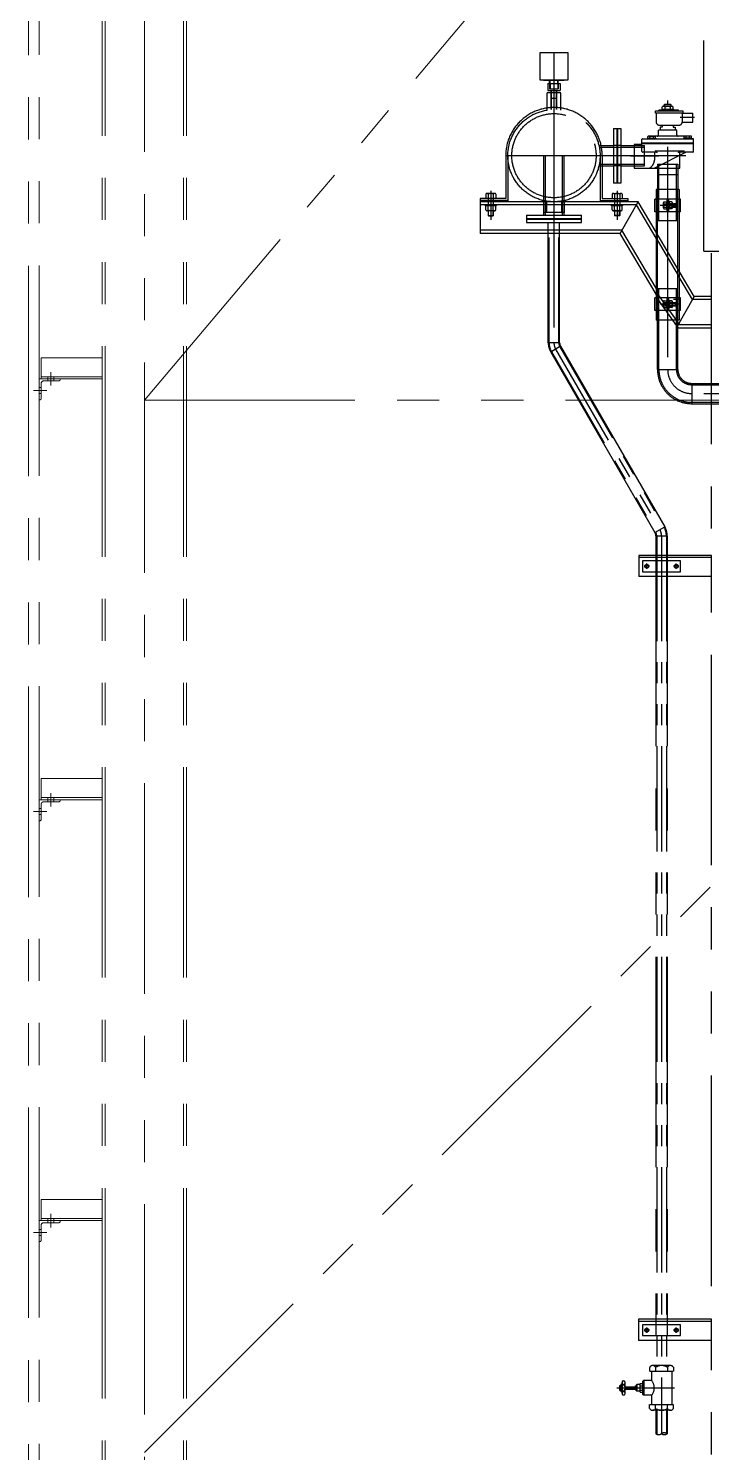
# Model space of a CAD drawing. Header units: inches. Extents: x 0 to 157513, y -28488 to 35640.
# Drawn here: x 30654 to 32275, y 25481 to 28865 of the extents above; entities that cross this region are included whole.
import ezdxf

# ---------------------------------------------------------------- set-up
doc = ezdxf.new("R2010")
doc.units = ezdxf.units.IN
doc.header["$LTSCALE"] = 400
doc.header["$MEASUREMENT"] = 0
for name, pattern in [('CENTER', [2, 1.25, -0.25, 0.25, -0.25]), ('CENTER2', [28.575, 19.05, -3.175, 3.175, -3.175]), ('HIDDEN', [9.525, 6.35, -3.175]), ('PHANTOM', [2.5, 1.25, -0.25, 0.25, -0.25, 0.25, -0.25])]:
    doc.linetypes.add(name, pattern=pattern)
doc.layers.add('BF', color=8, linetype='PHANTOM')
doc.layers.add('cen', color=1, linetype='CENTER')
doc.layers.add('BF STR', color=8, linetype='PHANTOM', lineweight=5)

# ---------------------------------------------------------------- blocks, each defined once
blk = doc.blocks.new('611bf4 strgaele')
at = {"layer": 'BF STR'}
for p, q in [((-272674.8, 37805.5), (-272674.8, 45093.8, 139.3)), ((-272649.8, 37806.2), (-272649.8, 45093.8, 139.3)), ((-272399.8, 45075.7, 139.3), (-272399.8, 36398.2)), ((-272499.8, 36614.1), (-272499.8, 45065.7, 139.3)), ((-272492.8, 36614.1), (-272492.8, 45065.7, 139.3)), ((-272306.8, 36614.1), (-272306.8, 45065.7, 139.3)), ((-272299.8, 36614.1), (-272299.8, 45065.7, 139.3)), ((-272399.8, 41985.7), (-269899.8, 44951.7, 139.3)), ((-272644.8, 42086.7), (-272499.8, 42086.7)), ((-272644.8, 42086.7), (-272644.8, 42036.7)), ((-272649.8, 42036.7), (-272599.8, 42036.7)), ((-272649.8, 41986.7), (-272649.8, 42036.7)), ((-272644.8, 42041.7), (-272499.8, 42041.7)), ((-272644.8, 42036.7), (-272499.8, 42036.7)), ((-272644.8, 42025.7), (-272644.8, 41989.7)), ((-272602.8, 42031.7), (-272638.8, 42031.7)), ((-272628.8, 42031.7), (-272628.8, 42041.7)), ((-272621.8, 42020.7), (-272621.8, 42052.6)), ((-272614.8, 42031.7), (-272614.8, 42041.7)), ((-272599.8, 42036.7), (-272599.8, 42034.7)), ((-272662.7, 42008.7), (-272631.6, 42008.7)), ((-272649.8, 42015.7), (-272644.8, 42015.7)), ((-272649.8, 42001.7), (-272644.8, 42001.7)), ((-272647.8, 41986.7), (-272649.8, 41986.7)), ((-272399.8, 39485.7), (-269899.8, 41985.7)), ((-272399.8, 41985.7), (-267399.8, 41985.7)), ((-272644.8, 41086.7), (-272499.8, 41086.7)), ((-272644.8, 41086.7), (-272644.8, 41036.7)), ((-272644.8, 41041.7), (-272499.8, 41041.7)), ((-272628.8, 41031.7), (-272628.8, 41041.7)), ((-272621.8, 41020.7), (-272621.8, 41052.6)), ((-272614.8, 41031.7), (-272614.8, 41041.7)), ((-272662.7, 41008.7), (-272631.6, 41008.7)), ((-272649.8, 41036.7), (-272599.8, 41036.7)), ((-272649.8, 40986.7), (-272649.8, 41036.7)), ((-272649.8, 41015.7), (-272644.8, 41015.7)), ((-272644.8, 41036.7), (-272499.8, 41036.7)), ((-272644.8, 41025.7), (-272644.8, 40989.7)), ((-272602.8, 41031.7), (-272638.8, 41031.7)), ((-272599.8, 41036.7), (-272599.8, 41034.7)), ((-272649.8, 41001.7), (-272644.8, 41001.7)), ((-272647.8, 40986.7), (-272649.8, 40986.7)), ((-272644.8, 40086.7), (-272499.8, 40086.7)), ((-272644.8, 40086.7), (-272644.8, 40036.7)), ((-272644.8, 40086.7), (-272499.8, 40086.7)), ((-272644.8, 40086.7), (-272644.8, 40036.7)), ((-272649.8, 40036.7), (-272599.8, 40036.7)), ((-272649.8, 39986.7), (-272649.8, 40036.7)), ((-272649.8, 40036.7), (-272599.8, 40036.7)), ((-272649.8, 39986.7), (-272649.8, 40036.7)), ((-272644.8, 40041.7), (-272499.8, 40041.7)), ((-272644.8, 40041.7), (-272499.8, 40041.7)), ((-272644.8, 40036.7), (-272499.8, 40036.7)), ((-272644.8, 40036.7), (-272499.8, 40036.7)), ((-272644.8, 40025.7), (-272644.8, 39989.7)), ((-272644.8, 40025.7), (-272644.8, 39989.7)), ((-272602.8, 40031.7), (-272638.8, 40031.7)), ((-272602.8, 40031.7), (-272638.8, 40031.7)), ((-272628.8, 40031.7), (-272628.8, 40041.7)), ((-272628.8, 40031.7), (-272628.8, 40041.7)), ((-272621.8, 40020.7), (-272621.8, 40052.6)), ((-272621.8, 40020.7), (-272621.8, 40052.6)), ((-272614.8, 40031.7), (-272614.8, 40041.7)), ((-272614.8, 40031.7), (-272614.8, 40041.7)), ((-272599.8, 40036.7), (-272599.8, 40034.7)), ((-272599.8, 40036.7), (-272599.8, 40034.7)), ((-272662.7, 40008.7), (-272631.6, 40008.7)), ((-272662.7, 40008.7), (-272631.6, 40008.7)), ((-272649.8, 40015.7), (-272644.8, 40015.7)), ((-272649.8, 40015.7), (-272644.8, 40015.7)), ((-272649.8, 40001.7), (-272644.8, 40001.7)), ((-272649.8, 40001.7), (-272644.8, 40001.7)), ((-272647.8, 39986.7), (-272649.8, 39986.7)), ((-272647.8, 39986.7), (-272649.8, 39986.7))]:
    blk.add_line(p, q, dxfattribs=at)
for centre, radius, start, end in [((-272638.8, 42025.7), 6, 90, 180), ((-272602.8, 42034.7), 3, 270, 0), ((-272647.8, 41989.7), 3, 270, 0), ((-272638.8, 41025.7), 6, 90, 180), ((-272602.8, 41034.7), 3, 270, 0), ((-272647.8, 40989.7), 3, 270, 0), ((-272638.8, 40025.7), 6, 90, 180), ((-272638.8, 40025.7), 6, 90, 180), ((-272602.8, 40034.7), 3, 270, 0), ((-272602.8, 40034.7), 3, 270, 0), ((-272647.8, 39989.7), 3, 270, 0), ((-272647.8, 39989.7), 3, 270, 0)]:
    blk.add_arc(centre, radius, start, end, dxfattribs=at)
blk = doc.blocks.new('611bf4ele')
at = {"layer": 'BF'}
for p, q in [((-256681.1, 42340.3, 139.3), (-256681.1, 43402.2, 139.3)), ((-257070.2, 42812.3, 139.3), (-257004, 42812.3, 139.3)), ((-257070.2, 42746.1, 139.3), (-257070.2, 42812.3, 139.3)), ((-257004, 42812.3, 139.3), (-257004, 42746.1, 139.3)), ((-257004, 42746.1, 139.3), (-257070.2, 42746.1, 139.3)), ((-257061.7, 42746.1, 139.3), (-257012.5, 42746.1, 139.3)), ((-257053.5, 42746.1, 139.3), (-257053.5, 42746.1, 139.3)), ((-257051.6, 42738.4, 139.3), (-257022.6, 42738.4, 139.3)), ((-257051.6, 42738.4, 139.3), (-257051.6, 42721.7, 139.3)), ((-257048.8, 42746.1, 139.3), (-257048.8, 42746.1, 139.3)), ((-257047.4, 42738.4, 139.3), (-257047.4, 42746.3, 139.3)), ((-257047.4, 42738.4, 139.3), (-257047.4, 42725.9, 139.3)), ((-257046.3, 42738.4, 139.3), (-257046.3, 42745.9, 139.3)), ((-257046.3, 42738.4, 139.3), (-257046.3, 42725.9, 139.3)), ((-257027.8, 42738.4, 139.3), (-257027.8, 42745.9, 139.3)), ((-257027.8, 42738.4, 139.3), (-257027.8, 42725.9, 139.3)), ((-257026.8, 42738.4, 139.3), (-257026.8, 42746.3, 139.3)), ((-257026.8, 42738.4, 139.3), (-257026.8, 42725.9, 139.3)), ((-257025.4, 42746.1, 139.3), (-257025.4, 42746.1, 139.3)), ((-257022.6, 42738.4, 139.3), (-257022.6, 42721.7, 139.3)), ((-257020.7, 42746.1, 139.3), (-257020.7, 42746.1, 139.3)), ((-257053.5, 42674.7, 139.3), (-257053.5, 42715.9, 139.3)), ((-257020.7, 42715.9, 139.3), (-257053.5, 42715.9, 139.3)), ((-257051.6, 42721.7, 139.3), (-257022.6, 42721.7, 139.3)), ((-257047.4, 42725.9, 139.3), (-257026.8, 42725.9, 139.3)), ((-257044.1, 42715.9, 139.3), (-257044.1, 42721.7, 139.3)), ((-257044.1, 42676.3, 139.3), (-257044.1, 42715.9, 139.3)), ((-257044.1, 42703.4, 139.3), (-257030.1, 42703.4, 139.3)), ((-257043, 42715.9, 139.3), (-257043, 42721.7, 139.3)), ((-257043, 42676.3, 139.3), (-257043, 42715.9, 139.3)), ((-257031.2, 42715.9, 139.3), (-257031.2, 42721.7, 139.3)), ((-257031.2, 42676.3, 139.3), (-257031.2, 42715.9, 139.3)), ((-257030.1, 42715.9, 139.3), (-257030.1, 42721.7, 139.3)), ((-257030.1, 42676.3, 139.3), (-257030.1, 42715.9, 139.3)), ((-257020.7, 42674.7, 139.3), (-257020.7, 42715.9, 139.3)), ((-256767.1, 42087.9, 139.3), (-256767.1, 42698, 139.3)), ((-256796.3, 42668, 139.3), (-256796.3, 42673.1, 139.3)), ((-256796.3, 42673.1, 139.3), (-256731.4, 42673.1, 139.3)), ((-256731.4, 42668, 139.3), (-256796.3, 42668, 139.3)), ((-256794.5, 42668, 139.3), (-256794.5, 42646.6, 139.3)), ((-256741.1, 42674.6, 139.3), (-256787.9, 42674.6, 139.3)), ((-256787.9, 42673.1, 139.3), (-256787.9, 42674.6, 139.3)), ((-256781.7, 42676.6, 139.3), (-256781.7, 42674.6, 139.3)), ((-256752.5, 42676.6, 139.3), (-256781.7, 42676.6, 139.3)), ((-256780.2, 42678.1, 139.3), (-256780.2, 42682.6, 139.3)), ((-256757.4, 42684, 139.3), (-256776.7, 42684, 139.3)), ((-256775.5, 42687.9, 139.3), (-256774.6, 42688.8, 139.3)), ((-256775.5, 42684, 139.3), (-256775.5, 42687.9, 139.3)), ((-256758.7, 42687.9, 139.3), (-256775.5, 42687.9, 139.3)), ((-256774.6, 42688.8, 139.3), (-256774.6, 42684, 139.3)), ((-256759.6, 42688.8, 139.3), (-256774.6, 42688.8, 139.3)), ((-256773.3, 42678.1, 139.3), (-256773.3, 42682.6, 139.3)), ((-256760.8, 42678.1, 139.3), (-256760.8, 42682.6, 139.3)), ((-256759.6, 42688.8, 139.3), (-256759.6, 42684, 139.3)), ((-256758.7, 42687.9, 139.3), (-256759.6, 42688.8, 139.3)), ((-256758.7, 42684, 139.3), (-256758.7, 42687.9, 139.3)), ((-256754, 42678.1, 139.3), (-256754, 42682.6, 139.3)), ((-256752.5, 42676.6, 139.3), (-256752.5, 42674.6, 139.3)), ((-256741.1, 42673.1, 139.3), (-256741.1, 42674.6, 139.3)), ((-256732.7, 42668, 139.3), (-256732.7, 42646.6, 139.3)), ((-256731.4, 42673.1, 139.3), (-256731.4, 42668, 139.3)), ((-256731.4, 42668, 139.3), (-256707.1, 42668, 139.3)), ((-256707.1, 42646.7, 139.3), (-256707.1, 42668, 139.3)), ((-256895.6, 42631.8, 139.3), (-256878.6, 42631.8, 139.3)), ((-256895.6, 42631.8, 139.3), (-256895.6, 42501.8, 139.3)), ((-256887.6, 42631.8, 139.3), (-256887.6, 42501.8, 139.3)), ((-256886.6, 42631.8, 139.3), (-256886.6, 42501.8, 139.3)), ((-256878.6, 42631.8, 139.3), (-256878.6, 42501.8, 139.3)), ((-256787.4, 42639.6, 139.3), (-256739.7, 42639.6, 139.3)), ((-256784.6, 42634.6, 139.3), (-256784.6, 42627.7, 139.3)), ((-256780.4, 42634.6, 139.3), (-256784.6, 42634.6, 139.3)), ((-256780.4, 42639.6, 139.3), (-256780.4, 42634.6, 139.3)), ((-256753.7, 42639.6, 139.3), (-256753.7, 42634.6, 139.3)), ((-256753.7, 42634.6, 139.3), (-256749.6, 42634.6, 139.3)), ((-256749.6, 42634.6, 139.3), (-256749.6, 42627.7, 139.3)), ((-256703.4, 42657.3, 139.3), (-256737.5, 42657.3, 139.3)), ((-256732.7, 42646.7, 139.3), (-256707.1, 42646.7, 139.3)), ((-256828.1, 42576.6, 139.3), (-256828.1, 42605.7, 139.3)), ((-256826.7, 42607.1, 139.3), (-256707.2, 42607.1, 139.3)), ((-256815.1, 42608.5, 139.3), (-256795.3, 42608.5, 139.3)), ((-256815.1, 42608.5, 139.3), (-256815.1, 42607.1, 139.3)), ((-256814, 42609.5, 139.3), (-256814, 42612.4, 139.3)), ((-256811.7, 42613.4, 139.3), (-256798.7, 42613.4, 139.3)), ((-256809.4, 42609.5, 139.3), (-256809.4, 42612.4, 139.3)), ((-256801, 42609.5, 139.3), (-256801, 42612.4, 139.3)), ((-256726.8, 42613.3, 139.3), (-256797.6, 42613.3, 139.3)), ((-256796.4, 42609.5, 139.3), (-256796.4, 42612.4, 139.3)), ((-256795.3, 42608.5, 139.3), (-256795.3, 42607.1, 139.3)), ((-256745.2, 42627.7, 139.3), (-256788.9, 42627.7, 139.3)), ((-256788.9, 42616.1, 139.3), (-256788.9, 42627.7, 139.3)), ((-256745.2, 42616.1, 139.3), (-256745.2, 42627.7, 139.3)), ((-256709.4, 42608.5, 139.3), (-256729.1, 42608.5, 139.3)), ((-256729.1, 42608.5, 139.3), (-256729.1, 42607.1, 139.3)), ((-256728.1, 42609.5, 139.3), (-256728.1, 42612.4, 139.3)), ((-256712.7, 42613.4, 139.3), (-256725.8, 42613.4, 139.3)), ((-256723.4, 42609.5, 139.3), (-256723.4, 42612.4, 139.3)), ((-256715, 42609.5, 139.3), (-256715, 42612.4, 139.3)), ((-256710.4, 42609.5, 139.3), (-256710.4, 42612.4, 139.3)), ((-256709.4, 42608.5, 139.3), (-256709.4, 42607.1, 139.3)), ((-256705.8, 42576.6, 139.3), (-256705.8, 42605.7, 139.3)), ((-257151.6, 42566.8, 139.3), (-257151.6, 42465.2, 139.3)), ((-257146.6, 42566.8, 139.3), (-257146.6, 42457.2, 139.3)), ((-257061.1, 42459.9, 139.3), (-257061.1, 42566.8, 139.3)), ((-257013.1, 42566.8, 139.3), (-257061.1, 42566.8, 139.3)), ((-257057.1, 42425.3, 139.3), (-257057.1, 42566.8, 139.3)), ((-257017.1, 42425.3, 139.3), (-257017.1, 42566.8, 139.3)), ((-257013.1, 42459.9, 139.3), (-257013.1, 42566.8, 139.3)), ((-256930.2, 42590.8, 139.3), (-256895.6, 42590.8, 139.3)), ((-256929.4, 42586.8, 139.3), (-256821.8, 42586.8, 139.3)), ((-256927.5, 42566.8, 139.3), (-256927.5, 42457.2, 139.3)), ((-256922.5, 42566.8, 139.3), (-256922.5, 42465.2, 139.3)), ((-256878.6, 42590.8, 139.3), (-256895.6, 42590.8, 139.3)), ((-256878.6, 42590.8, 139.3), (-256821.8, 42590.8, 139.3)), ((-256855.4, 42566.8, 139.3), (-256789.2, 42566.8, 139.3)), ((-256846.8, 42593.3, 139.3), (-256846.8, 42536.8, 139.3)), ((-256828.1, 42593.3, 139.3), (-256846.8, 42593.3, 139.3)), ((-256705.8, 42596.3, 139.3), (-256828.1, 42596.3, 139.3)), ((-256705.8, 42595.5, 139.3), (-256828.1, 42595.5, 139.3)), ((-256705.8, 42594.6, 139.3), (-256828.1, 42594.6, 139.3)), ((-256793.5, 42575.2, 139.3), (-256826.7, 42575.2, 139.3)), ((-256821.8, 42542.8, 139.3), (-256821.8, 42590.8, 139.3)), ((-256798.4, 42575.2, 139.3), (-256798.4, 42556.4, 139.3)), ((-256723.6, 42575.2, 139.3), (-256798.4, 42536.8, 139.3)), ((-256729.3, 42577.8, 139.3), (-256795.1, 42577.8, 139.3)), ((-256707.2, 42575.2, 139.3), (-256740.6, 42575.2, 139.3)), ((-256737.9, 42536.8, 139.3), (-256737.9, 42575.2, 139.3)), ((-256930.2, 42542.8, 139.3), (-256895.6, 42542.8, 139.3)), ((-256929.4, 42546.8, 139.3), (-256821.8, 42546.8, 139.3)), ((-256878.6, 42542.8, 139.3), (-256895.6, 42542.8, 139.3)), ((-256878.6, 42542.8, 139.3), (-256821.8, 42542.8, 139.3)), ((-256846.8, 42536.8, 139.3), (-256737.9, 42536.8, 139.3)), ((-256791.2, 42546.8, 139.3), (-256742.9, 42546.8, 139.3)), ((-256791.2, 42546.8, 139.3), (-256791.2, 42486.8, 139.3)), ((-256788, 42411.8, 139.3), (-256788, 42546.8, 139.3)), ((-256746.2, 42411.8, 139.3), (-256746.2, 42546.8, 139.3)), ((-256742.9, 42546.8, 139.3), (-256742.9, 42486.8, 139.3)), ((-256878.6, 42501.8, 139.3), (-256895.6, 42501.8, 139.3)), ((-256791.2, 42521.8, 139.3), (-256742.9, 42521.8, 139.3)), ((-257151.6, 42465.2, 139.3), (-257212.1, 42465.2, 139.3)), ((-257212.1, 42465.2, 139.3), (-257212.1, 42382.2, 139.3)), ((-257199.1, 42475.3, 139.3), (-257199.1, 42465.2, 139.3)), ((-257175.1, 42465.2, 139.3), (-257199.1, 42465.2, 139.3)), ((-257178.1, 42477.2, 139.3), (-257196, 42477.2, 139.3)), ((-257193.1, 42475.5, 139.3), (-257193.1, 42465.2, 139.3)), ((-257193.1, 42475.4, 139.3), (-257193.1, 42446.9, 139.3)), ((-257181.1, 42475.4, 139.3), (-257181.1, 42465.2, 139.3)), ((-257181.1, 42475.4, 139.3), (-257181.1, 42446.9, 139.3)), ((-257175.1, 42475.4, 139.3), (-257175.1, 42465.2, 139.3)), ((-256922.5, 42465.2, 139.3), (-256862.1, 42465.2, 139.3)), ((-256899.1, 42475.4, 139.3), (-256899.1, 42465.2, 139.3)), ((-256899.1, 42465.2, 139.3), (-256875.1, 42465.2, 139.3)), ((-256896.1, 42477.2, 139.3), (-256878.1, 42477.2, 139.3)), ((-256893.1, 42475.4, 139.3), (-256893.1, 42465.2, 139.3)), ((-256893.1, 42475.4, 139.3), (-256893.1, 42446.9, 139.3)), ((-256881.1, 42475.5, 139.3), (-256881.1, 42465.2, 139.3)), ((-256881.1, 42475.4, 139.3), (-256881.1, 42446.9, 139.3)), ((-256875.1, 42475.3, 139.3), (-256875.1, 42465.2, 139.3)), ((-256736.6, 42463.8, 139.3), (-256797.6, 42463.8, 139.3)), ((-256797.6, 42433.8, 139.3), (-256797.6, 42463.8, 139.3)), ((-256794.6, 42486.8, 139.3), (-256794.6, 42175.8, 139.3)), ((-256739.6, 42486.8, 139.3), (-256794.6, 42486.8, 139.3)), ((-256791.2, 42175.8, 139.3), (-256791.2, 42486.8, 139.3)), ((-256769.1, 42463.8, 139.3), (-256769.1, 42433.8, 139.3)), ((-256767.1, 42433.8, 139.3), (-256767.1, 42463.8, 139.3)), ((-256765.1, 42463.8, 139.3), (-256765.1, 42433.8, 139.3)), ((-256742.9, 42175.8, 139.3), (-256742.9, 42486.8, 139.3)), ((-256742.9, 42462, 139.3), (-256742.9, 42486.8, 139.3)), ((-256739.6, 42486.8, 139.3), (-256739.6, 42175.8, 139.3)), ((-256736.6, 42433.8, 139.3), (-256736.6, 42463.8, 139.3)), ((-257146.6, 42460.2, 139.3), (-257212.1, 42460.2, 139.3)), ((-256837.1, 42457.2, 139.3), (-257212.1, 42457.2, 139.3)), ((-256841.2, 42449.9, 139.3), (-257212.1, 42449.9, 139.3)), ((-257200.8, 42448.1, 139.3), (-257200.8, 42449.9, 139.3)), ((-257200.8, 42448.1, 139.3), (-257173.3, 42448.1, 139.3)), ((-257175.1, 42448.1, 139.3), (-257199.1, 42448.1, 139.3)), ((-257199.1, 42438, 139.3), (-257199.1, 42448.1, 139.3)), ((-257178.1, 42436.1, 139.3), (-257196, 42436.1, 139.3)), ((-257193.1, 42437.8, 139.3), (-257193.1, 42448.1, 139.3)), ((-257193.1, 42436.1, 139.3), (-257193.1, 42424.7, 139.3)), ((-257192.5, 42424.1, 139.3), (-257192.5, 42436.1, 139.3)), ((-257181.7, 42424.1, 139.3), (-257181.7, 42436.1, 139.3)), ((-257181.1, 42437.9, 139.3), (-257181.1, 42448.1, 139.3)), ((-257181.1, 42436.1, 139.3), (-257181.1, 42424.7, 139.3)), ((-257175.1, 42437.9, 139.3), (-257175.1, 42448.1, 139.3)), ((-257173.3, 42448.1, 139.3), (-257173.3, 42449.9, 139.3)), ((-257061.7, 42460, 139.3), (-257061.7, 42432.2, 139.3)), ((-257012.5, 42432.2, 139.3), (-257061.7, 42432.2, 139.3)), ((-257061.1, 42425.3, 139.3), (-257061.1, 42459.9, 139.3)), ((-257057.1, 42425.3, 139.3), (-257057.1, 42459.1, 139.3)), ((-257054.7, 42458.6, 139.3), (-257054.7, 42432.2, 139.3)), ((-257019.5, 42458.6, 139.3), (-257019.5, 42432.2, 139.3)), ((-257017.1, 42425.3, 139.3), (-257017.1, 42459.1, 139.3)), ((-257013.1, 42425.3, 139.3), (-257013.1, 42459.9, 139.3)), ((-257012.5, 42460, 139.3), (-257012.5, 42432.2, 139.3)), ((-256927.5, 42460.2, 139.3), (-256862.1, 42460.2, 139.3)), ((-256900.9, 42448.1, 139.3), (-256900.9, 42449.9, 139.3)), ((-256873.3, 42448.1, 139.3), (-256900.9, 42448.1, 139.3)), ((-256899.1, 42448.1, 139.3), (-256875.1, 42448.1, 139.3)), ((-256899.1, 42437.9, 139.3), (-256899.1, 42448.1, 139.3)), ((-256896.1, 42436.1, 139.3), (-256878.1, 42436.1, 139.3)), ((-256893.1, 42437.9, 139.3), (-256893.1, 42448.1, 139.3)), ((-256893.1, 42436.1, 139.3), (-256893.1, 42424.7, 139.3)), ((-256892.5, 42424.1, 139.3), (-256892.5, 42436.1, 139.3)), ((-256881.7, 42424.1, 139.3), (-256881.7, 42436.1, 139.3)), ((-256881.1, 42437.8, 139.3), (-256881.1, 42448.1, 139.3)), ((-256881.1, 42436.1, 139.3), (-256881.1, 42424.7, 139.3)), ((-256879.9, 42382.2, 139.3), (-256837.1, 42457.2, 139.3)), ((-256875.1, 42438, 139.3), (-256875.1, 42448.1, 139.3)), ((-256873.3, 42448.1, 139.3), (-256873.3, 42449.9, 139.3)), ((-256794.6, 42371, 139.3), (-256841.2, 42449.9, 139.3)), ((-256794.6, 42385.3, 139.3), (-256837.1, 42457.2, 139.3)), ((-256736.6, 42433.8, 139.3), (-256797.6, 42433.8, 139.3)), ((-256745.3, 42448.8, 139.3), (-256785.3, 42448.8, 139.3)), ((-256777.1, 42442.8, 139.3), (-256777.1, 42454.7, 139.3)), ((-256775.9, 42452.8, 139.3), (-256769.1, 42452.8, 139.3)), ((-256775.9, 42452.8, 139.3), (-256769.1, 42452.8, 139.3)), ((-256775.9, 42444.8, 139.3), (-256769.1, 42444.8, 139.3)), ((-256775.9, 42444.8, 139.3), (-256769.1, 42444.8, 139.3)), ((-256775.9, 42440.8, 139.3), (-256769.1, 42440.8, 139.3)), ((-256775.8, 42456.8, 139.3), (-256769.1, 42456.8, 139.3)), ((-256769.1, 42440.8, 139.3), (-256769.1, 42456.8, 139.3)), ((-256763.9, 42458, 139.3), (-256765.1, 42458, 139.3)), ((-256763.9, 42439.6, 139.3), (-256765.1, 42439.6, 139.3)), ((-256763.9, 42458, 139.3), (-256763.9, 42439.6, 139.3)), ((-256763.9, 42440.8, 139.3), (-256763.9, 42456.8, 139.3)), ((-256757.1, 42456.8, 139.3), (-256763.9, 42456.8, 139.3)), ((-256757, 42452.8, 139.3), (-256763.9, 42452.8, 139.3)), ((-256763.9, 42452.8, 139.3), (-256748.3, 42452.8, 139.3)), ((-256757.1, 42444.8, 139.3), (-256763.9, 42444.8, 139.3)), ((-256763.9, 42444.8, 139.3), (-256748.3, 42444.8, 139.3)), ((-256757.1, 42440.8, 139.3), (-256763.9, 42440.8, 139.3)), ((-256755.9, 42442.8, 139.3), (-256755.9, 42454.8, 139.3)), ((-256747.9, 42452.4, 139.3), (-256755.9, 42452.4, 139.3)), ((-256747.9, 42445.2, 139.3), (-256755.9, 42445.2, 139.3)), ((-256748.3, 42452.8, 139.3), (-256748.3, 42444.8, 139.3)), ((-256747.9, 42452.4, 139.3), (-256748.3, 42452.8, 139.3)), ((-256748.3, 42444.8, 139.3), (-256747.9, 42445.2, 139.3)), ((-256747.9, 42452.4, 139.3), (-256747.9, 42445.2, 139.3)), ((-257192.5, 42424.1, 139.3), (-257193.1, 42424.7, 139.3)), ((-257193.1, 42424.7, 139.3), (-257181.1, 42424.7, 139.3)), ((-257192.5, 42424.1, 139.3), (-257181.7, 42424.1, 139.3)), ((-257181.1, 42424.7, 139.3), (-257181.7, 42424.1, 139.3)), ((-257102.1, 42425.3, 139.3), (-256972.1, 42425.3, 139.3)), ((-257102.1, 42425.3, 139.3), (-257102.1, 42408.3, 139.3)), ((-257102.1, 42417.3, 139.3), (-256972.1, 42417.3, 139.3)), ((-257102.1, 42416.3, 139.3), (-256972.1, 42416.3, 139.3)), ((-257102.1, 42408.3, 139.3), (-256972.1, 42408.3, 139.3)), ((-257050.6, 42122.1, 139.3), (-257050.6, 42408.3, 139.3)), ((-257023.6, 42122.1, 139.3), (-257023.6, 42408.3, 139.3)), ((-256972.1, 42408.3, 139.3), (-256972.1, 42425.3, 139.3)), ((-256893.1, 42424.7, 139.3), (-256892.5, 42424.1, 139.3)), ((-256881.1, 42424.7, 139.3), (-256893.1, 42424.7, 139.3)), ((-256881.7, 42424.1, 139.3), (-256892.5, 42424.1, 139.3)), ((-256881.7, 42424.1, 139.3), (-256881.1, 42424.7, 139.3)), ((-256875.7, 42389.5, 139.3), (-257212.1, 42389.5, 139.3)), ((-256879.9, 42382.2, 139.3), (-257212.1, 42382.2, 139.3)), ((-256794.6, 42238, 139.3), (-256879.9, 42382.2, 139.3)), ((-256794.6, 42252.3, 139.3), (-256875.7, 42389.5, 139.3)), ((-256739.6, 42292.3, 139.3), (-256794.6, 42385.3, 139.3)), ((-256794.6, 42371, 139.3), (-256739.6, 42278, 139.3)), ((-256681.1, 42340.3, 139.3), (-256631.1, 42340.3, 139.3)), ((-256663.1, 38881.2, 139.3), (-256663.1, 42335.3, 139.3)), ((-256704.1, 42232.3, 139.3), (-256739.6, 42292.3, 139.3)), ((-256708.2, 42225, 139.3), (-256739.6, 42278, 139.3)), ((-256797.6, 42198.8, 139.3), (-256797.6, 42228.8, 139.3)), ((-256736.6, 42228.8, 139.3), (-256797.6, 42228.8, 139.3)), ((-256736.6, 42228.8, 139.3), (-256797.6, 42228.8, 139.3)), ((-256797.6, 42198.8, 139.3), (-256797.6, 42228.8, 139.3)), ((-256794.6, 42242.9, 139.3), (-256738.9, 42164.6, 139.3)), ((-256794.6, 42230.3, 139.3), (-256742.6, 42157.3, 139.3)), ((-256788, 42058.8, 139.3), (-256788, 42250.8, 139.3)), ((-256769.1, 42228.8, 139.3), (-256769.1, 42198.8, 139.3)), ((-256769.1, 42228.8, 139.3), (-256769.1, 42198.8, 139.3)), ((-256767.1, 42198.8, 139.3), (-256767.1, 42228.8, 139.3)), ((-256767.1, 42198.8, 139.3), (-256767.1, 42228.8, 139.3)), ((-256765.1, 42228.8, 139.3), (-256765.1, 42198.8, 139.3)), ((-256765.1, 42228.8, 139.3), (-256765.1, 42198.8, 139.3)), ((-256739.6, 42225, 139.3), (-256753, 42225, 139.3)), ((-256704.1, 42232.3, 139.3), (-256746.9, 42157.3, 139.3)), ((-256746.2, 42058.8, 139.3), (-256746.2, 42250.8, 139.3)), ((-256736.6, 42198.8, 139.3), (-256736.6, 42228.8, 139.3)), ((-256736.6, 42198.8, 139.3), (-256736.6, 42228.8, 139.3)), ((-256663.1, 42225, 139.3), (-256708.2, 42225, 139.3)), ((-256663.1, 42232.3, 139.3), (-256704.1, 42232.3, 139.3)), ((-256736.6, 42198.8, 139.3), (-256797.6, 42198.8, 139.3)), ((-256745.3, 42213.8, 139.3), (-256785.3, 42213.8, 139.3)), ((-256741.1, 42213.8, 139.3), (-256780.8, 42213.8, 139.3)), ((-256741.1, 42213.8, 139.3), (-256780.8, 42213.8, 139.3)), ((-256777.1, 42207.8, 139.3), (-256777.1, 42219.7, 139.3)), ((-256777.1, 42207.8, 139.3), (-256777.1, 42219.7, 139.3)), ((-256775.9, 42217.8, 139.3), (-256769.1, 42217.8, 139.3)), ((-256775.9, 42217.8, 139.3), (-256769.1, 42217.8, 139.3)), ((-256775.9, 42217.8, 139.3), (-256769.1, 42217.8, 139.3)), ((-256775.9, 42217.8, 139.3), (-256769.1, 42217.8, 139.3)), ((-256775.9, 42209.8, 139.3), (-256769.1, 42209.8, 139.3)), ((-256775.9, 42209.8, 139.3), (-256769.1, 42209.8, 139.3)), ((-256775.9, 42209.8, 139.3), (-256769.1, 42209.8, 139.3)), ((-256775.9, 42209.8, 139.3), (-256769.1, 42209.8, 139.3)), ((-256775.9, 42205.8, 139.3), (-256769.1, 42205.8, 139.3)), ((-256775.9, 42205.8, 139.3), (-256769.1, 42205.8, 139.3)), ((-256775.8, 42221.8, 139.3), (-256769.1, 42221.8, 139.3)), ((-256775.8, 42221.8, 139.3), (-256769.1, 42221.8, 139.3)), ((-256769.1, 42205.8, 139.3), (-256769.1, 42221.8, 139.3)), ((-256769.1, 42205.8, 139.3), (-256769.1, 42221.8, 139.3)), ((-256763.9, 42223, 139.3), (-256765.1, 42223, 139.3)), ((-256763.9, 42223, 139.3), (-256765.1, 42223, 139.3)), ((-256763.9, 42204.6, 139.3), (-256765.1, 42204.6, 139.3)), ((-256763.9, 42204.6, 139.3), (-256765.1, 42204.6, 139.3)), ((-256763.9, 42223, 139.3), (-256763.9, 42204.6, 139.3)), ((-256763.9, 42223, 139.3), (-256763.9, 42204.6, 139.3)), ((-256763.9, 42205.8, 139.3), (-256763.9, 42221.8, 139.3)), ((-256757.1, 42221.8, 139.3), (-256763.9, 42221.8, 139.3)), ((-256757.1, 42221.8, 139.3), (-256763.9, 42221.8, 139.3)), ((-256763.9, 42205.8, 139.3), (-256763.9, 42221.8, 139.3)), ((-256763.9, 42217.8, 139.3), (-256748.3, 42217.8, 139.3)), ((-256757, 42217.8, 139.3), (-256763.9, 42217.8, 139.3)), ((-256757, 42217.8, 139.3), (-256763.9, 42217.8, 139.3)), ((-256763.9, 42217.8, 139.3), (-256748.3, 42217.8, 139.3)), ((-256763.9, 42209.8, 139.3), (-256748.3, 42209.8, 139.3)), ((-256757.1, 42209.8, 139.3), (-256763.9, 42209.8, 139.3)), ((-256757.1, 42209.8, 139.3), (-256763.9, 42209.8, 139.3)), ((-256763.9, 42209.8, 139.3), (-256748.3, 42209.8, 139.3)), ((-256757.1, 42205.8, 139.3), (-256763.9, 42205.8, 139.3)), ((-256757.1, 42205.8, 139.3), (-256763.9, 42205.8, 139.3)), ((-256755.9, 42207.8, 139.3), (-256755.9, 42219.8, 139.3)), ((-256755.9, 42207.8, 139.3), (-256755.9, 42219.8, 139.3)), ((-256747.9, 42217.4, 139.3), (-256755.9, 42217.4, 139.3)), ((-256747.9, 42217.4, 139.3), (-256755.9, 42217.4, 139.3)), ((-256747.9, 42210.2, 139.3), (-256755.9, 42210.2, 139.3)), ((-256747.9, 42210.2, 139.3), (-256755.9, 42210.2, 139.3)), ((-256748.3, 42217.8, 139.3), (-256748.3, 42209.8, 139.3)), ((-256747.9, 42217.4, 139.3), (-256748.3, 42217.8, 139.3)), ((-256747.9, 42217.4, 139.3), (-256748.3, 42217.8, 139.3)), ((-256748.3, 42217.8, 139.3), (-256748.3, 42209.8, 139.3)), ((-256748.3, 42209.8, 139.3), (-256747.9, 42210.2, 139.3)), ((-256748.3, 42209.8, 139.3), (-256747.9, 42210.2, 139.3)), ((-256747.9, 42217.4, 139.3), (-256747.9, 42210.2, 139.3)), ((-256747.9, 42217.4, 139.3), (-256747.9, 42210.2, 139.3)), ((-256791.2, 42058.8, 139.3), (-256791.2, 42175.8, 139.3)), ((-256663.1, 42157.3, 139.3), (-256746.9, 42157.3, 139.3)), ((-256742.9, 42058.8, 139.3), (-256742.9, 42175.8, 139.3)), ((-256663.1, 42164.6, 139.3), (-256742.7, 42164.6, 139.3)), ((-256742.9, 42058.8, 139.3), (-256742.9, 42140.3, 139.3)), ((-257044.8, 42100.4, 139.3), (-256797.4, 41671.9, 139.3)), ((-257021.4, 42113.9, 139.3), (-256774, 41685.4, 139.3)), ((-256791.2, 42058.8, 139.3), (-256742.9, 42058.8, 139.3)), ((-256710.1, 42025.9, 139.3), (-256604.1, 42025.9, 139.3)), ((-256710.1, 42025.9, 139.3), (-256710.1, 41977.6, 139.3)), ((-256710.1, 42022.7, 139.3), (-256604.1, 42022.7, 139.3)), ((-256694.6, 42022.7, 139.3), (-256604.1, 42022.7, 139.3)), ((-256680.9, 42001.8, 139.3), (-256604.1, 42001.8, 139.3)), ((-256710.1, 41980.9, 139.3), (-256604.1, 41980.9, 139.3)), ((-256710.1, 41977.6, 139.3), (-256604.1, 41977.6, 139.3)), ((-256797.4, 41671.9, 139.3), (-256774, 41685.4, 139.3)), ((-256795.2, 41663.6, 139.3), (-256795.2, 39692.5, 139.3)), ((-256795.2, 41663.6, 139.3), (-256768.2, 41663.6, 139.3)), ((-256768.2, 41663.6, 139.3), (-256768.2, 39692.5, 139.3)), ((-256663.1, 41617.2, 139.3), (-256835.9, 41617.2, 139.3)), ((-256835.9, 41617.2, 139.3), (-256835.9, 41567.2, 139.3)), ((-256736.7, 41604.3, 139.3), (-256826.7, 41604.3, 139.3)), ((-256826.7, 41604.3, 139.3), (-256826.7, 41578.5, 139.3)), ((-256736.7, 41578.5, 139.3), (-256736.7, 41604.3, 139.3)), ((-256663.1, 41567.2, 139.3), (-256835.9, 41567.2, 139.3)), ((-256826.7, 41578.5, 139.3), (-256736.7, 41578.5, 139.3)), ((-256663.1, 40340.7, 139.3), (-256663.1, 40352.7, 139.3)), ((-256663.1, 39802.2, 139.3), (-256836, 39802.2, 139.3)), ((-256836, 39802.2, 139.3), (-256836, 39752.2, 139.3)), ((-256736.7, 39789.3, 139.3), (-256826.7, 39789.3, 139.3)), ((-256826.7, 39789.3, 139.3), (-256826.7, 39763.5, 139.3)), ((-256736.7, 39763.5, 139.3), (-256736.7, 39789.3, 139.3)), ((-256826.7, 39763.5, 139.3), (-256736.7, 39763.5, 139.3)), ((-256663.1, 39752.2, 139.3), (-256836, 39752.2, 139.3)), ((-256809.9, 39688, 139.3), (-256809.9, 39678.8, 139.3)), ((-256760.7, 39692.5, 139.3), (-256802.7, 39692.5, 139.3)), ((-256795.7, 39688.3, 139.3), (-256795.7, 39678.8, 139.3)), ((-256767.7, 39688.3, 139.3), (-256767.7, 39678.8, 139.3)), ((-256753.6, 39688.3, 139.3), (-256753.6, 39678.8, 139.3)), ((-256872.8, 39656.1, 139.3), (-256870.7, 39656.1, 139.3)), ((-256826.1, 39655, 139.3), (-256824.3, 39656.8, 139.3)), ((-256826.1, 39623.4, 139.3), (-256826.1, 39655, 139.3)), ((-256805.9, 39656.8, 139.3), (-256824.3, 39656.8, 139.3)), ((-256822.6, 39621.6, 139.3), (-256822.6, 39656.8, 139.3)), ((-256809.4, 39678.8, 139.3), (-256754, 39678.8, 139.3)), ((-256809.4, 39678.8, 139.3), (-256754, 39678.8, 139.3)), ((-256809.4, 39678.8, 139.3), (-256809.4, 39678.8, 139.3)), ((-256805.9, 39678.8, 139.3), (-256805.9, 39656.8, 139.3)), ((-256757.5, 39678.8, 139.3), (-256757.5, 39599.6, 139.3)), ((-256881.1, 39633.4, 139.3), (-256881.1, 39645.1, 139.3)), ((-256881.1, 39645.1, 139.3), (-256877.5, 39645.1, 139.3)), ((-256881.1, 39642.1, 139.3), (-256877.5, 39642.1, 139.3)), ((-256881.1, 39636.3, 139.3), (-256877.5, 39636.3, 139.3)), ((-256881.1, 39633.4, 139.3), (-256877.5, 39633.4, 139.3)), ((-256877.5, 39633.4, 139.3), (-256877.5, 39645.1, 139.3)), ((-256877.4, 39648, 139.3), (-256875.5, 39650, 139.3)), ((-256877.4, 39630.4, 139.3), (-256877.4, 39648, 139.3)), ((-256875.5, 39628.5, 139.3), (-256877.4, 39630.4, 139.3)), ((-256875.5, 39626.6, 139.3), (-256875.5, 39651.8, 139.3)), ((-256875.5, 39629.4, 139.3), (-256875.5, 39649, 139.3)), ((-256872.9, 39647.6, 139.3), (-256870.7, 39647.6, 139.3)), ((-256872.9, 39630.8, 139.3), (-256870.7, 39630.8, 139.3)), ((-256872.9, 39622.4, 139.3), (-256870.7, 39622.4, 139.3)), ((-256868.1, 39626.6, 139.3), (-256868.1, 39651.8, 139.3)), ((-256868.1, 39642.1, 139.3), (-256843.9, 39642.1, 139.3)), ((-256868.1, 39636.3, 139.3), (-256843.9, 39636.3, 139.3)), ((-256843.9, 39634.5, 139.3), (-256843.9, 39643.9, 139.3)), ((-256843.9, 39643.9, 139.3), (-256841.1, 39643.9, 139.3)), ((-256843.9, 39641.6, 139.3), (-256841.1, 39641.6, 139.3)), ((-256843.9, 39636.9, 139.3), (-256841.1, 39636.9, 139.3)), ((-256843.9, 39634.5, 139.3), (-256841.1, 39634.5, 139.3)), ((-256841.1, 39634.5, 139.3), (-256841.1, 39643.9, 139.3)), ((-256841, 39646.3, 139.3), (-256840.2, 39647, 139.3)), ((-256841, 39632.2, 139.3), (-256841, 39646.3, 139.3)), ((-256840.2, 39631.4, 139.3), (-256841, 39632.2, 139.3)), ((-256832.7, 39647, 139.3), (-256840.2, 39647, 139.3)), ((-256832.7, 39631.4, 139.3), (-256840.2, 39631.4, 139.3)), ((-256839.4, 39631.4, 139.3), (-256839.4, 39647, 139.3)), ((-256832.7, 39628.7, 139.3), (-256832.7, 39649.8, 139.3)), ((-256832.7, 39649.8, 139.3), (-256826.3, 39649.8, 139.3)), ((-256832.7, 39644.5, 139.3), (-256826.3, 39644.5, 139.3)), ((-256832.7, 39633.9, 139.3), (-256826.3, 39633.9, 139.3)), ((-256832.7, 39628.7, 139.3), (-256826.3, 39628.7, 139.3)), ((-256826.3, 39628.7, 139.3), (-256826.3, 39649.8, 139.3)), ((-256824.3, 39621.6, 139.3), (-256826.1, 39623.4, 139.3)), ((-256805.9, 39621.6, 139.3), (-256824.4, 39621.6, 139.3)), ((-256805.9, 39621.6, 139.3), (-256805.9, 39599.6, 139.3)), ((-256809.9, 39590.4, 139.3), (-256809.9, 39599.6, 139.3)), ((-256809.4, 39599.6, 139.3), (-256754, 39599.6, 139.3)), ((-256809.4, 39599.6, 139.3), (-256754, 39599.6, 139.3)), ((-256809.4, 39599.6, 139.3), (-256809.4, 39599.6, 139.3)), ((-256760.7, 39586, 139.3), (-256802.7, 39586, 139.3)), ((-256795.7, 39590.2, 139.3), (-256795.7, 39599.6, 139.3)), ((-256795.2, 39586, 139.3), (-256795.2, 39530.4, 139.3)), ((-256768.2, 39586, 139.3), (-256768.2, 39530.4, 139.3)), ((-256767.7, 39590.2, 139.3), (-256767.7, 39599.6, 139.3)), ((-256753.6, 39590.2, 139.3), (-256753.6, 39599.6, 139.3))]:
    blk.add_line(p, q, dxfattribs=at)
at = {"layer": 'BF', "linetype": 'CENTER2'}
for p, q in [((-257037.1, 42812.3, 139.3), (-257037.1, 42408.3, 139.3)), ((-256724, 42566.8, 139.3), (-257151.6, 42566.8, 139.3)), ((-257187.1, 42483.4, 139.3), (-257187.1, 42414.8, 139.3)), ((-256887.1, 42483.4, 139.3), (-256887.1, 42414.8, 139.3)), ((-256888, 39639.2, 139.3), (-256750.8, 39639.2, 139.3))]:
    blk.add_line(p, q, dxfattribs=at)
at = {"layer": 'BF', "ltscale": 0.5}
for p, q in [((-257053.5, 42746.1, 139.3), (-257020.7, 42746.1, 139.3)), ((-257053.4, 42746.1, 139.3), (-257020.7, 42746.1, 139.3)), ((-256862.1, 42465.2, 139.3), (-256862.1, 42457.2, 139.3)), ((-257050.6, 42408.3, 139.3), (-257023.6, 42408.3, 139.3)), ((-257048.6, 42122.1, 139.3), (-257048.6, 42408.3, 139.3)), ((-257037.1, 42408.3, 139.3), (-257037.1, 42122.1, 139.3)), ((-257025.6, 42122.1, 139.3), (-257025.6, 42408.3, 139.3)), ((-257023.6, 42122.1, 139.3), (-257050.6, 42122.1, 139.3)), ((-257021.4, 42113.9, 139.3), (-257044.8, 42100.4, 139.3)), ((-257043, 42101.4, 139.3), (-256795.6, 41672.9, 139.3)), ((-257033.1, 42107.1, 139.3), (-256785.7, 41678.6, 139.3)), ((-257023.1, 42112.9, 139.3), (-256775.7, 41684.4, 139.3)), ((-256793.2, 41663.6, 139.3), (-256793.2, 39692.5, 139.3)), ((-256781.7, 41663.6, 139.3), (-256781.7, 39530.4, 139.3)), ((-256770.2, 41663.6, 139.3), (-256770.2, 39692.5, 139.3)), ((-256663.1, 41567.2, 139.3), (-256663.1, 41617.2, 139.3)), ((-256663.1, 39752.2, 139.3), (-256663.1, 39802.2, 139.3)), ((-256793.2, 39586, 139.3), (-256793.2, 39529.2, 139.3)), ((-256770.2, 39586, 139.3), (-256770.2, 39531.5, 139.3))]:
    blk.add_line(p, q, dxfattribs=at)
at = {"layer": 'BF', "ltscale": 0.25}
for p, q in [((-256742.9, 42411.8, 139.3), (-256791.2, 42411.8, 139.3)), ((-256742.9, 42250.8, 139.3), (-256791.2, 42250.8, 139.3)), ((-256739.6, 42175.8, 139.3), (-256794.6, 42175.8, 139.3))]:
    blk.add_line(p, q, dxfattribs=at)
at = {"layer": 'BF', "linetype": 'HIDDEN', "ltscale": 0.5}
for p, q in [((-256663.1, 41612.2, 139.3), (-256835.9, 41612.2, 139.3)), ((-256663.1, 39797.2, 139.3), (-256836, 39797.2, 139.3))]:
    blk.add_line(p, q, dxfattribs=at)
at = {"layer": 'BF', "ltscale": 0.02}
for p, q in [((-256810.4, 41591.4, 139.3), (-256822.9, 41591.4, 139.3)), ((-256816.7, 41585.2, 139.3), (-256816.7, 41597.7, 139.3)), ((-256740.4, 41591.4, 139.3), (-256752.9, 41591.4, 139.3)), ((-256746.7, 41585.2, 139.3), (-256746.7, 41597.7, 139.3)), ((-256810.4, 39776.4, 139.3), (-256822.9, 39776.4, 139.3)), ((-256816.7, 39770.1, 139.3), (-256816.7, 39782.6, 139.3)), ((-256740.4, 39776.4, 139.3), (-256752.9, 39776.4, 139.3)), ((-256746.7, 39770.1, 139.3), (-256746.7, 39782.6, 139.3))]:
    blk.add_line(p, q, dxfattribs=at)
at = {"layer": 'BF'}
for centre, radius in [((-257037.1, 42566.8, 139.3), 109.5), ((-257037.1, 42566.8, 139.3), 100), ((-256816.7, 41591.4, 139.3), 4.5), ((-256746.7, 41591.4, 139.3), 4.5), ((-256816.7, 39776.4, 139.3), 4.5), ((-256746.7, 39776.4, 139.3), 4.5)]:
    blk.add_circle(centre, radius, dxfattribs=at)
for centre, radius, start, end in [((-257037.1, 42566.8, 139.3), 114.5, 0, 180), ((-256776.7, 42679.3, 139.3), 4.71, 43.3454, 136.6546), ((-256776.7, 42681.4, 139.3), 4.71, 223.3454, 316.6546), ((-256767.1, 42670.1, 139.3), 13.9, 63.3468, 116.6532), ((-256767.1, 42690.5, 139.3), 13.9, 243.3468, 296.6532), ((-256757.4, 42679.3, 139.3), 4.71, 43.3454, 136.6546), ((-256757.4, 42681.4, 139.3), 4.71, 223.3454, 316.6546), ((-256787.4, 42646.6, 139.3), 7.01, 180, 270), ((-256739.7, 42646.6, 139.3), 7.01, 270, 0), ((-256826.7, 42605.7, 139.3), 1.4, 90, 180), ((-256811.7, 42610.3, 139.3), 3.18, 43.3454, 136.6546), ((-256811.7, 42611.6, 139.3), 3.18, 223.3454, 316.6546), ((-256805.2, 42604.1, 139.3), 9.38, 63.3468, 116.6532), ((-256805.2, 42617.8, 139.3), 9.38, 243.3468, 296.6532), ((-256798.7, 42610.3, 139.3), 3.18, 43.3454, 136.6546), ((-256798.7, 42611.6, 139.3), 3.18, 223.3454, 316.6546), ((-256791.7, 42616.1, 139.3), 2.8, 270, 0), ((-256742.4, 42616.1, 139.3), 2.8, 180, 270), ((-256725.8, 42610.3, 139.3), 3.18, 43.3454, 136.6546), ((-256725.8, 42611.6, 139.3), 3.18, 223.3454, 316.6546), ((-256719.2, 42604.1, 139.3), 9.38, 63.3468, 116.6532), ((-256719.2, 42617.8, 139.3), 9.38, 243.3468, 296.6532), ((-256712.7, 42610.3, 139.3), 3.18, 43.3454, 136.6546), ((-256712.7, 42611.6, 139.3), 3.18, 223.3454, 316.6546), ((-256707.2, 42605.7, 139.3), 1.4, 0, 90), ((-256826.7, 42576.6, 139.3), 1.4, 180, 270), ((-256795.1, 42579.2, 139.3), 1.4, 180, 270), ((-256793.5, 42573.8, 139.3), 1.4, 0, 90), ((-256740.6, 42573.8, 139.3), 1.4, 90, 180), ((-256729.3, 42579.2, 139.3), 1.4, 270, 0), ((-256707.2, 42576.6, 139.3), 1.4, 270, 0), ((-256822.9, 42558.3, 139.3), 24.6, 299.0891, 355.7075), ((-257196.1, 42473.9, 139.3), 3.36, 27.6671, 154.1846), ((-257187.1, 42466.3, 139.3), 10.9, 56.601, 123.399), ((-257178.1, 42473.8, 139.3), 3.4, 28.0725, 151.9275), ((-256896.1, 42473.8, 139.3), 3.4, 28.0725, 151.9275), ((-256887.1, 42466.3, 139.3), 10.9, 56.601, 123.399), ((-256878.1, 42473.9, 139.3), 3.36, 25.8154, 152.3329), ((-257196, 42439.5, 139.3), 3.4, 206.236, 331.9275), ((-257187.1, 42446.9, 139.3), 10.8, 236.4703, 303.5297), ((-257178.1, 42439.5, 139.3), 3.4, 208.0725, 331.9275), ((-256896.1, 42439.5, 139.3), 3.4, 208.0725, 331.9275), ((-256887.1, 42446.9, 139.3), 10.8, 236.4703, 303.5297), ((-256878.1, 42439.5, 139.3), 3.4, 208.0725, 333.764), ((-256774.8, 42454.8, 139.3), 2.24, 115.8154, 242.3329), ((-256769.8, 42448.8, 139.3), 7.27, 146.601, 213.399), ((-256774.8, 42442.8, 139.3), 2.27, 118.0725, 241.9275), ((-256758.1, 42454.8, 139.3), 2.27, 298.0725, 63.764), ((-256763.1, 42448.8, 139.3), 7.21, 326.4703, 33.5297), ((-256758.1, 42442.8, 139.3), 2.27, 298.0725, 61.9275), ((-256774.8, 42219.8, 139.3), 2.24, 115.8154, 242.3329), ((-256774.8, 42219.8, 139.3), 2.24, 115.8154, 242.3329), ((-256769.8, 42213.8, 139.3), 7.27, 146.601, 213.399), ((-256769.8, 42213.8, 139.3), 7.27, 146.601, 213.399), ((-256774.8, 42207.8, 139.3), 2.27, 118.0725, 241.9275), ((-256774.8, 42207.8, 139.3), 2.27, 118.0725, 241.9275), ((-256758.1, 42219.8, 139.3), 2.27, 298.0725, 63.764), ((-256758.1, 42219.8, 139.3), 2.27, 298.0725, 63.764), ((-256763.1, 42213.8, 139.3), 7.21, 326.4703, 33.5297), ((-256763.1, 42213.8, 139.3), 7.21, 326.4703, 33.5297), ((-256758.1, 42207.8, 139.3), 2.27, 298.0725, 61.9275), ((-256758.1, 42207.8, 139.3), 2.27, 298.0725, 61.9275), ((-257007.1, 42122.1, 139.3), 41.5, 180, 210), ((-257007.1, 42122.1, 139.3), 30, 180, 210), ((-257007.1, 42122.1, 139.3), 18.5, 180, 210), ((-256710.1, 42058.8, 139.3), 81.2, 180, 270), ((-256710.1, 42058.8, 139.3), 77.9, 180, 270), ((-256710.1, 42058.8, 139.3), 57, 180, 270), ((-256710.1, 42058.8, 139.3), 36.1, 180, 270), ((-256710.1, 42058.8, 139.3), 32.9, 180, 270), ((-256811.7, 41663.6, 139.3), 41.5, 0, 30), ((-256811.7, 41663.6, 139.3), 43.5, 0, 30), ((-256811.7, 41663.6, 139.3), 16.5, 0, 30), ((-256811.7, 41663.6, 139.3), 18.5, 0, 30), ((-256811.7, 41663.6, 139.3), 30, 0, 30), ((-256802.7, 39684.5, 139.3), 7.97, 28.0725, 153.764), ((-256781.7, 39667.1, 139.3), 25.3, 56.4703, 123.5297), ((-256760.7, 39684.5, 139.3), 7.97, 28.0725, 151.9275), ((-256870.7, 39651.8, 139.3), 4.78, 116.236, 241.9275), ((-256872.9, 39651.8, 139.3), 4.78, 298.0725, 63.764), ((-256824.3, 39639.2, 139.3), 25.5, 316.3972, 43.6028), ((-256860.2, 39639.2, 139.3), 15.2, 146.4703, 213.5297), ((-256870.7, 39626.6, 139.3), 4.78, 118.0725, 241.9275), ((-256883.4, 39639.2, 139.3), 15.2, 326.4703, 33.5297), ((-256872.9, 39626.6, 139.3), 4.78, 298.0725, 61.9275), ((-256802.7, 39593.9, 139.3), 7.97, 206.236, 331.9275), ((-256781.7, 39611.3, 139.3), 25.3, 236.4703, 303.5297), ((-256760.7, 39593.9, 139.3), 7.97, 208.0725, 331.9275), ((-256788.4, 39539.8, 139.3), 11.6, 234.389, 305.611), ((-256774.9, 39520.9, 139.3), 11.6, 54.389, 125.611), ((-256774.9, 39539.8, 139.3), 11.6, 234.389, 305.611)]:
    blk.add_arc(centre, radius, start, end, dxfattribs=at)
at = {"layer": 'BF', "ltscale": 0.5}
for radius in [43.5, 16.5]:
    blk.add_arc((-257007.1, 42122.1, 139.3), radius, 180, 210, dxfattribs=at)

msp = doc.modelspace()

# ---------------------------------------------------------------- block references
msp.add_blockref('611bf4ele', (288938.5, -14004.3, 245.8))
at = {"layer": 'cen', "ltscale": 0.5}
msp.add_blockref('611bf4 strgaele', (303328.7, -14004.3, 169.4), dxfattribs=at)

doc.saveas('drawing.dxf')
